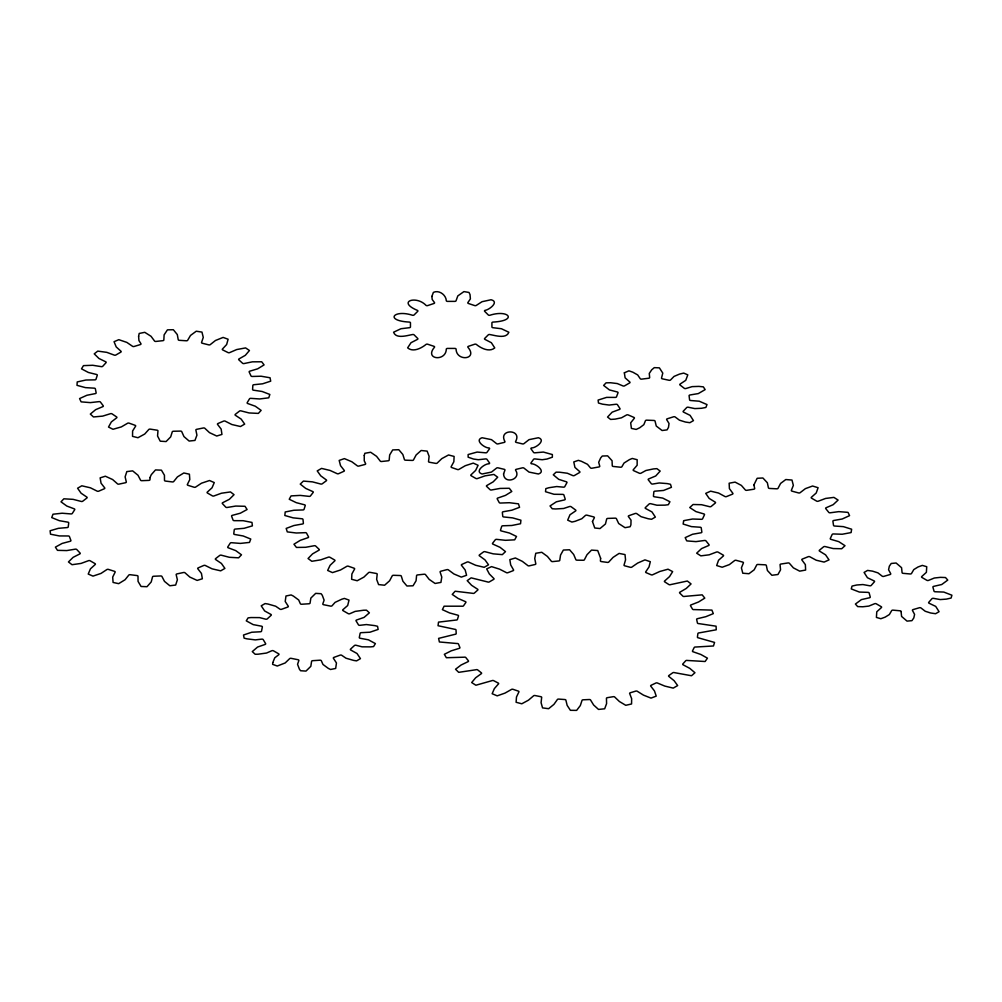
<?xml version="1.0" encoding="UTF-8"?>
<svg xmlns="http://www.w3.org/2000/svg" width="1002" height="1002" viewBox="0 0 1002 1002"><rect width="100%" height="100%" fill="white"/><g stroke="black" fill="none" stroke-linecap="round" stroke-linejoin="round"><path stroke-width="1.5" d="M149.987 477.603L149.987 479.62A1.328 0.764 0 0 1 148.684 480.396L141.971 480.672A1.328 0.764 0 0 1 140.48 480.008L138 475.249L132.64 470.865L126.828 471.591L125.112 476.864L126.277 481.799A1.328 0.764 0 0 1 125.4 482.751L119.088 484.104A1.328 0.764 0 0 1 117.347 483.715L112.637 479.545L105.36 476.213L100.137 477.866L101.052 483.202L104.584 487.736A1.328 0.764 0 0 1 104.208 488.801L98.822 491.13A1.328 0.764 0 0 1 96.956 491.043L90.405 487.799L81.801 485.795L77.592 488.224L81.074 493.197L86.673 496.979A1.328 0.764 0 0 1 86.836 498.057L82.803 501.163A1.328 0.764 0 0 1 80.962 501.376L73.096 499.347L63.865 498.808L61.009 501.827L66.771 506.023L73.998 508.753A1.328 0.764 0 0 1 74.674 509.755L72.319 513.4A1.328 0.764 0 0 1 70.666 513.901L62.124 513.224L53.006 514.214L51.728 517.583L59.318 520.677L67.572 522.105A1.328 0.764 0 0 1 68.712 522.956L68.236 526.839A1.328 0.764 0 0 1 66.896 527.591L58.367 528.33L50.1 530.772L50.526 534.204L59.318 535.932L67.936 535.97A1.328 0.764 0 0 1 69.451 536.609L70.879 540.404A1.328 0.764 0 0 1 69.952 541.343L62.137 543.435L55.398 547.13L57.477 550.348L66.758 550.574L75.037 549.209A1.328 0.764 0 0 1 76.803 549.572L80.035 552.979A1.328 0.764 0 0 1 79.609 554.031L73.133 557.325L68.449 561.947L72.019 564.702L81.037 563.425L88.314 560.757A1.328 0.764 0 0 1 90.193 560.819L94.952 563.562A1.328 0.764 0 0 1 95.052 564.652L90.443 568.848L88.226 574.058L92.986 576.112L101.014 573.42L106.7 569.675A1.328 0.764 0 0 1 108.529 569.437L114.428 571.303A1.328 0.764 0 0 1 115.055 572.317L112.687 577.102L113.088 582.45L118.674 583.652L125.05 579.757L128.682 575.248A1.328 0.764 0 0 1 130.323 574.722L136.898 575.549A1.328 0.764 0 0 1 138 576.426L138.051 581.398L141.057 586.471L146.993 586.709L151.214 581.937L152.504 577.014A1.328 0.764 0 0 1 153.807 576.238L160.52 575.962A1.328 0.764 0 0 1 162.011 576.626L164.491 581.385L169.852 585.769L175.663 585.043L177.379 579.77L176.214 574.847A1.328 0.764 0 0 1 177.091 573.883L183.404 572.53A1.328 0.764 0 0 1 185.145 572.919L189.854 577.089L197.131 580.421L202.354 578.768L201.44 573.432L197.908 568.898A1.328 0.764 0 0 1 198.283 567.833L203.669 565.504A1.328 0.764 0 0 1 205.535 565.604L212.086 568.835L220.69 570.839L224.899 568.41L221.417 563.45L215.818 559.667A1.328 0.764 0 0 1 215.655 558.59L219.689 555.471A1.328 0.764 0 0 1 221.53 555.258L229.395 557.3L238.626 557.826L241.482 554.807L235.72 550.612L228.494 547.894A1.328 0.764 0 0 1 227.817 546.879L230.172 543.234A1.328 0.764 0 0 1 231.825 542.733L240.367 543.41L249.485 542.42L250.763 539.051L243.173 535.97L234.919 534.529A1.328 0.764 0 0 1 233.779 533.678L234.255 529.795A1.328 0.764 0 0 1 235.595 529.043L244.125 528.304L252.391 525.862L251.965 522.43L243.185 520.702L234.556 520.664A1.328 0.764 0 0 1 233.04 520.038L231.612 516.23A1.328 0.764 0 0 1 232.539 515.291L240.355 513.199L247.093 509.517L245.014 506.286L235.733 506.06L227.454 507.425A1.328 0.764 0 0 1 225.688 507.062L222.457 503.655A1.328 0.764 0 0 1 222.882 502.603L229.358 499.309L234.042 494.687L230.473 491.932L221.455 493.222L214.177 495.877A1.328 0.764 0 0 1 212.299 495.815L207.539 493.072A1.328 0.764 0 0 1 207.439 491.982L212.048 487.786L214.265 482.576L209.506 480.522L201.477 483.214L195.791 486.959A1.328 0.764 0 0 1 193.975 487.197L188.063 485.344A1.328 0.764 0 0 1 187.437 484.317L189.804 479.532L189.403 474.184L183.817 472.982L177.442 476.877L173.809 481.386A1.328 0.764 0 0 1 172.169 481.912L165.593 481.085A1.328 0.764 0 0 1 164.491 480.221L164.441 475.236L161.435 470.163L155.498 469.925L151.277 474.697L149.987 477.603M753.892 484.943L754.669 488.362A1.328 0.764 0 0 1 753.617 489.264L746.928 490.291A1.328 0.764 0 0 1 745.237 489.828L741.367 485.406L735.08 482.112L729.143 483.214L729.406 488.625L732.763 493.184A1.328 0.764 0 0 1 732.312 494.224L726.638 496.529A1.328 0.764 0 0 1 724.772 496.416L718.522 493.034L710.656 491.168L705.721 493.385L709.178 498.42L715.04 502.027A1.328 0.764 0 0 1 715.228 503.104L711.257 506.386A1.328 0.764 0 0 1 709.441 506.649L701.563 504.707L693.071 504.507L689.752 507.563L695.977 511.609L703.617 513.851A1.328 0.764 0 0 1 704.444 514.828L702.64 518.685A1.328 0.764 0 0 1 701.099 519.299L692.545 519.023L684.441 520.514L683.64 520.739L683.139 524.046L691.393 526.614L699.897 527.215A1.328 0.764 0 0 1 701.237 527.966L701.838 531.949A1.328 0.764 0 0 1 700.749 532.826L692.545 534.266L685.193 537.623L686.683 540.829L687.547 540.967L695.964 541.619L704.306 540.504A1.328 0.764 0 0 1 706.022 540.942L708.94 544.574A1.328 0.764 0 0 1 708.439 545.614L701.575 548.582L696.666 553.192L700.849 555.86L709.153 554.82L716.33 552.115A1.328 0.764 0 0 1 718.196 552.202L723.093 555.02A1.328 0.764 0 0 1 723.231 556.097L718.547 560.243L716.668 565.554L722.179 567.232L729.368 564.614L734.504 560.657A1.328 0.764 0 0 1 736.307 560.368L742.582 562.059A1.328 0.764 0 0 1 743.346 563.049L741.405 567.858L742.783 573.219L748.957 573.72L754.155 569.837L756.648 565.103A1.328 0.764 0 0 1 758.163 564.464L765.065 564.815A1.328 0.764 0 0 1 766.367 565.591L767.407 570.501L771.866 575.273L777.965 574.509L780.545 569.837L780.082 564.903A1.328 0.764 0 0 1 781.134 564.001L787.822 562.974A1.328 0.764 0 0 1 789.513 563.437L793.384 567.858L799.684 571.153L805.621 570.05L805.357 564.627L801.988 560.08A1.328 0.764 0 0 1 802.452 559.028L808.126 556.736A1.328 0.764 0 0 1 809.979 556.849L816.242 560.231L824.107 562.084L829.03 559.88L825.573 554.845L819.724 551.225A1.328 0.764 0 0 1 819.523 550.148L823.506 546.879A1.328 0.764 0 0 1 825.322 546.616L833.201 548.557L841.693 548.745L845.012 545.702L838.774 541.644L831.134 539.414A1.328 0.764 0 0 1 830.32 538.437L832.111 534.58A1.328 0.764 0 0 1 833.664 533.966L842.219 534.241L850.31 532.738L851.124 532.525L851.625 529.219L843.371 526.639L834.866 526.05A1.328 0.764 0 0 1 833.514 525.298L832.912 521.316A1.328 0.764 0 0 1 834.015 520.439L842.206 518.998L849.558 515.642L848.08 512.435L847.216 512.298L838.787 511.634L830.445 512.761A1.328 0.764 0 0 1 828.742 512.323L825.811 508.69A1.328 0.764 0 0 1 826.324 507.651L833.176 504.682L838.098 500.073L833.902 497.393L825.598 498.445L818.421 501.138A1.328 0.764 0 0 1 816.555 501.063L811.658 498.232A1.328 0.764 0 0 1 811.52 497.155L816.204 493.009L818.095 487.711L812.572 486.02L805.395 488.638L800.247 492.596A1.328 0.764 0 0 1 798.444 492.896L792.169 491.205A1.328 0.764 0 0 1 791.405 490.216L793.346 485.406L791.981 480.046L785.793 479.545L780.596 483.427L778.103 488.162A1.328 0.764 0 0 1 776.588 488.801L769.686 488.45A1.328 0.764 0 0 1 768.384 487.673L767.357 482.764L762.898 477.992L757.161 478.28L753.892 484.943M600.624 558.277L600.411 560.707A1.328 0.764 0 0 0 601.463 561.596L607.312 562.385A1.328 0.764 0 0 0 608.928 561.846L613.074 557.388L619.098 553.417L625.01 554.582L625.549 559.855L624.108 564.84A1.328 0.764 0 0 0 624.822 565.842L630.271 567.282A1.328 0.764 0 0 0 632.049 566.944L637.66 563.074L644.95 559.88L650.323 561.709L649.02 566.932L645.864 571.641A1.328 0.764 0 0 0 646.215 572.706L651.062 574.76A1.328 0.764 0 0 0 652.916 574.634L659.767 571.491L668.021 569.199L672.643 571.616L669.549 576.588L664.814 580.834A1.328 0.764 0 0 0 664.789 581.924L668.81 584.492A1.328 0.764 0 0 0 670.676 584.592L687.359 581.022L691.054 583.928L686.295 588.424L680.17 592.044A1.328 0.764 0 0 0 679.769 593.109L682.813 596.09A1.328 0.764 0 0 0 684.604 596.403L702.189 594.85L704.794 598.119L698.557 601.977L691.305 604.807A1.328 0.764 0 0 0 690.541 605.797L692.482 609.078A1.328 0.764 0 0 0 694.135 609.592L711.896 610.105L713.311 613.625L705.846 616.681L697.755 618.61A1.328 0.764 0 0 0 696.666 619.486L697.417 622.918A1.328 0.764 0 0 0 698.857 623.62L716.079 626.187L716.242 629.795L699.271 632.863A1.328 0.764 0 0 0 697.893 633.602L697.43 637.059A1.328 0.764 0 0 0 698.607 637.911L714.564 642.432L713.474 645.977L695.776 647.016A1.328 0.764 0 0 0 694.173 647.58L692.52 650.912A1.328 0.764 0 0 0 693.371 651.876L700.861 654.481L707.437 658.164L705.12 661.508L687.422 660.468A1.328 0.764 0 0 0 685.656 660.832L682.876 663.9A1.328 0.764 0 0 0 683.364 664.94L689.802 668.372L694.95 672.73L691.518 675.749L674.546 672.668A1.328 0.764 0 0 0 672.693 672.818L668.898 675.511A1.328 0.764 0 0 0 669.023 676.588L674.121 680.696L677.653 685.568L673.231 688.111L664.802 686.082L657.688 683.126A1.328 0.764 0 0 0 655.809 683.063L651.162 685.255A1.328 0.764 0 0 0 650.899 686.32L654.469 690.942L656.222 696.127L651.012 698.106L643.459 695.125L637.51 691.418A1.328 0.764 0 0 0 635.706 691.129L630.383 692.733A1.328 0.764 0 0 0 629.757 693.76L631.648 698.695L631.561 703.968L625.762 705.308L619.399 701.513L614.877 697.192A1.328 0.764 0 0 0 613.199 696.703L607.425 697.655A1.328 0.764 0 0 0 606.46 698.582L606.586 703.629L604.669 708.79L598.52 709.429L593.61 704.982L590.679 700.21A1.328 0.764 0 0 0 589.214 699.534L583.227 699.797A1.328 0.764 0 0 0 581.962 700.598L580.321 705.558L576.638 710.393L570.388 710.305L567.145 705.37L565.93 700.36A1.328 0.764 0 0 0 564.74 699.534L558.778 699.095A1.328 0.764 0 0 0 557.25 699.722L553.918 704.393L548.62 708.702L542.545 707.888L541.08 702.678L541.644 697.63A1.328 0.764 0 0 0 540.754 696.678L535.068 695.551A1.328 0.764 0 0 0 533.365 696.002L528.455 700.185L521.779 703.792L516.105 702.277L516.481 697.004L518.798 692.131A1.328 0.764 0 0 0 518.259 691.092L513.087 689.338A1.328 0.764 0 0 0 511.258 689.564L504.995 693.108L497.192 695.851L492.157 693.722L494.362 688.599L498.332 684.09A1.328 0.764 0 0 0 498.169 683.013L493.71 680.684A1.328 0.764 0 0 0 491.844 680.709L475.875 685.23L471.679 682.55L475.637 677.79L481.098 673.832A1.328 0.764 0 0 0 481.311 672.768L477.754 669.962A1.328 0.764 0 0 0 475.912 669.762L458.691 672.342L455.534 669.236L461.058 665.027L467.784 661.796A1.328 0.764 0 0 0 468.372 660.769L465.867 657.613A1.328 0.764 0 0 0 464.126 657.199L446.366 657.725L444.349 654.306L451.226 650.837L458.941 648.444A1.328 0.764 0 0 0 459.88 647.505L458.515 644.123A1.328 0.764 0 0 0 456.962 643.522L439.39 641.969L438.6 638.387L454.946 634.341A1.328 0.764 0 0 0 456.186 633.527L456.035 630.058A1.328 0.764 0 0 0 454.72 629.294L438.037 625.724L438.513 622.129L455.935 620.063A1.328 0.764 0 0 0 457.438 619.411L458.49 616.005A1.328 0.764 0 0 0 457.476 615.09L449.56 612.923L442.383 609.654L444.099 606.197L461.897 606.197A1.328 0.764 0 0 0 463.588 605.734L465.817 602.515A1.328 0.764 0 0 0 465.141 601.501L458.139 598.457L452.24 594.424L455.133 591.23L472.556 593.297A1.328 0.764 0 0 0 474.384 593.046L477.678 590.14A1.328 0.764 0 0 0 477.378 589.076L471.579 585.293L467.208 580.646L471.153 577.853L487.498 581.912A1.328 0.764 0 0 0 489.377 581.874L493.623 579.419A1.328 0.764 0 0 0 493.685 578.329L489.339 573.946L486.671 568.898L491.519 566.618L499.547 569.136L506.11 572.48A1.328 0.764 0 0 0 507.964 572.668L512.974 570.752A1.328 0.764 0 0 0 513.425 569.712L510.682 564.903L509.843 559.642L515.379 557.976L522.368 561.383L527.628 565.416A1.328 0.764 0 0 0 529.382 565.817L534.955 564.527A1.328 0.764 0 0 0 535.757 563.55L534.742 558.527L535.757 553.279L541.756 552.29L547.418 556.436L551.163 561.007A1.328 0.764 0 0 0 552.741 561.583L558.653 560.97A1.328 0.764 0 0 0 559.78 560.105L560.544 555.07L563.362 550.048L569.587 549.772L573.683 554.494L575.762 559.404A1.328 0.764 0 0 0 577.102 560.168L583.101 560.256A1.328 0.764 0 0 0 584.504 559.542L587.009 554.695L591.518 550.098L597.718 550.549L600.624 558.277M138.602 336.309L138.952 340.592L140.881 343.598A1.328 0.764 0 0 1 140.217 344.613L134.218 346.442A1.328 0.764 0 0 1 132.389 346.191L126.828 342.396L118.812 339.678L114.053 341.695L116.207 346.93L120.841 351.113A1.328 0.764 0 0 1 120.728 352.19L115.919 354.971A1.328 0.764 0 0 1 114.053 355.034L106.801 352.353L97.745 351.113L94.238 353.856L98.96 358.491L105.523 361.697A1.328 0.764 0 0 1 105.974 362.749L102.793 366.218A1.328 0.764 0 0 1 101.039 366.594L92.748 365.279L83.467 365.63L81.513 368.849L88.389 372.468L96.305 374.422A1.328 0.764 0 0 1 97.257 375.349L96.004 379.207A1.328 0.764 0 0 1 94.514 379.871L85.921 380.021L77.217 381.937L77.004 385.344L85.421 387.624L93.975 388.15A1.328 0.764 0 0 1 95.378 388.876L96.129 392.771A1.328 0.764 0 0 1 95.052 393.661L86.911 395.264L79.584 398.571L81.112 401.865L90.33 402.616L98.772 401.664A1.328 0.764 0 0 1 100.476 402.115L103.181 405.71A1.328 0.764 0 0 1 102.605 406.737L95.653 409.655L90.33 414.077L93.474 416.957L102.667 416.118L110.245 413.763A1.328 0.764 0 0 1 112.099 413.901L116.533 416.882A1.328 0.764 0 0 1 116.508 417.959L111.347 421.93L108.517 427.052L113.001 429.282L121.355 426.902L127.392 423.37A1.328 0.764 0 0 1 129.233 423.195L134.994 425.274A1.328 0.764 0 0 1 135.52 426.313L132.615 430.985L132.527 436.358L137.95 437.724L144.714 434.041L148.672 429.633A1.328 0.764 0 0 1 150.35 429.144L156.913 430.159A1.328 0.764 0 0 1 157.94 431.06L157.564 436.02L160.22 441.181L166.094 441.556L170.678 436.885L172.219 431.987A1.328 0.764 0 0 1 173.571 431.248L180.36 431.098A1.328 0.764 0 0 1 181.8 431.787L183.967 436.596L189.14 441.055L194.952 440.429L196.931 435.169L195.904 430.246A1.328 0.764 0 0 1 196.818 429.294L203.231 428.004A1.328 0.764 0 0 1 204.972 428.418L209.493 432.639L216.72 436.033L221.943 434.43L221.154 429.081L217.659 424.535A1.328 0.764 0 0 1 218.048 423.483L223.521 421.153A1.328 0.764 0 0 1 225.387 421.253L231.863 424.522L240.493 426.526L244.676 424.109L241.194 419.124L235.533 415.392A1.328 0.764 0 0 1 235.37 414.314L239.403 411.158A1.328 0.764 0 0 1 241.231 410.933L249.097 412.949L258.366 413.4L261.134 410.382L255.26 406.211L247.945 403.606A1.328 0.764 0 0 1 247.231 402.604L249.473 398.896A1.328 0.764 0 0 1 251.114 398.37L259.656 398.959L268.749 397.819L269.851 394.462L262.111 391.481L253.782 390.229A1.328 0.764 0 0 1 252.592 389.39L252.842 385.469A1.328 0.764 0 0 1 254.145 384.693L262.612 383.804L270.703 381.161L270.052 377.767L261.134 376.226L252.529 376.451A1.328 0.764 0 0 1 250.963 375.863L249.21 372.068A1.328 0.764 0 0 1 250.049 371.103L257.689 368.811L264.077 364.903L261.71 361.785L252.404 361.835L244.3 363.501A1.328 0.764 0 0 1 242.509 363.2L238.889 359.881A1.328 0.764 0 0 1 239.202 358.816L245.327 355.322L249.448 350.5L245.59 347.919L236.722 349.548L229.834 352.529A1.328 0.764 0 0 1 227.968 352.541L222.82 349.986A1.328 0.764 0 0 1 222.557 348.921L226.64 344.538L228.105 339.24L223.108 337.423L215.468 340.492L210.407 344.5A1.328 0.764 0 0 1 208.616 344.838L202.391 343.273A1.328 0.764 0 0 1 201.615 342.296L203.268 337.411L201.966 332.1L196.254 331.211L190.518 335.445L187.737 340.141A1.328 0.764 0 0 1 186.209 340.768L179.458 340.329A1.328 0.764 0 0 1 178.206 339.528L177.304 334.58L173.346 329.721L167.434 329.846L164.115 334.868L163.852 339.828A1.328 0.764 0 0 1 162.712 340.693L156.036 341.419A1.328 0.764 0 0 1 154.433 340.868L151.039 336.296L144.776 332.326L139.203 333.453L138.602 336.309M592.47 521.516L594.75 527.991L600.01 528.555L605.446 523.996L606.661 519.136A1.328 0.764 0 0 1 608.051 518.397L614.927 518.159A1.328 0.764 0 0 1 616.455 518.785L618.685 523.532L625.023 527.678L630.133 526.751L630.909 524.81L631.035 520.163L628.442 516.631A1.328 0.764 0 0 1 629.081 515.617L634.98 513.563A1.328 0.764 0 0 1 636.846 513.7L641.055 516.669L648.231 518.76L651.576 519.274L655.358 517.082L651.964 511.922L645.726 508.578A1.328 0.764 0 0 1 645.463 507.5L649.033 504.094A1.328 0.764 0 0 1 650.799 503.73L656.924 505.221L664.952 505.146L668.334 504.707L669.925 501.752L662.748 498.094L654.531 496.804A1.328 0.764 0 0 1 653.442 495.927L653.855 491.957A1.328 0.764 0 0 1 655.12 491.155L663.549 490.454L671.44 487.31L670.476 484.279L667.207 483.59L659.253 482.964L652.866 484.016A1.328 0.764 0 0 1 651.187 483.528L648.357 479.908A1.328 0.764 0 0 1 648.833 478.856L655.734 475.975L660.18 471.078L656.886 468.648L653.454 468.923L645.902 470.502L641.092 473.144A1.328 0.764 0 0 1 639.213 473.169L633.79 470.715A1.328 0.764 0 0 1 633.364 469.65L637.147 465.254L637.159 459.718L632.275 458.453L629.456 459.617L624.033 463.037L621.916 466.682A1.328 0.764 0 0 1 620.276 467.195L613.487 466.481A1.328 0.764 0 0 1 612.26 465.654L612.072 460.745L607.625 455.847L602.29 456.035L600.724 457.826L598.682 462.31L599.735 466.093A1.328 0.764 0 0 1 598.695 466.995L592.107 468.185A1.328 0.764 0 0 1 590.366 467.784L587.498 464.314L581.398 461.296L578.354 460.344L573.783 461.935L574.935 467.42L579.619 471.529A1.328 0.764 0 0 1 579.419 472.606L574.547 475.424A1.328 0.764 0 0 1 572.681 475.537L567.357 473.245L559.529 472.205L556.06 472.167L553.292 474.81L558.74 479.357L566.18 481.737A1.328 0.764 0 0 1 566.869 482.751L564.815 486.546A1.328 0.764 0 0 1 563.262 487.147L556.699 486.546L548.933 487.723L545.84 488.625L545.514 491.706L553.993 494.274L562.51 494.387A1.328 0.764 0 0 1 563.926 495.088L565.166 499.009A1.328 0.764 0 0 1 564.276 499.96L556.386 501.802L550.035 505.947L552.227 508.753L555.672 508.966L563.663 508.477L569.424 506.574A1.328 0.764 0 0 1 571.253 506.812L575.511 509.943A1.328 0.764 0 0 1 575.474 511.033L569.975 514.778L567.683 520.151L571.891 522.055L575.11 521.316L581.799 518.735L585.368 515.504A1.328 0.764 0 0 1 587.172 515.228L593.46 516.857A1.328 0.764 0 0 1 594.311 517.821L592.47 521.516M901.074 611.546L901.587 616.43L907.035 621.115L911.933 620.664L913.811 617.933L914.588 614.389L912.484 610.494A1.328 0.764 0 0 1 913.31 609.529L919.16 607.813A1.328 0.764 0 0 1 921.001 607.989L925.222 611.258L930.633 612.986L935.58 613.712L939.074 611.696L935.718 606.398L929.167 603.279A1.328 0.764 0 0 1 928.854 602.215L931.835 598.833A1.328 0.764 0 0 1 933.513 598.357L940.252 599.572L946.389 599.121L951.123 598.044L951.9 595.213L943.796 592.069L935.317 591.769A1.328 0.764 0 0 1 933.977 591.017L932.95 587.272A1.328 0.764 0 0 1 933.826 586.32L941.73 584.529L947.754 580.083L945.5 577.54L940.415 577.352L934.34 578.016L928.578 580.371A1.328 0.764 0 0 1 926.725 580.221L922.078 577.54A1.328 0.764 0 0 1 921.815 576.476L926.387 572.342L926.737 566.706L922.328 565.404L918.02 566.982L913.786 569.587L911.532 573.445A1.328 0.764 0 0 1 909.866 573.946L903.391 573.357A1.328 0.764 0 0 1 902.076 572.58L901.562 567.683L896.114 563.011L891.216 563.462L889.338 566.193L888.574 569.737L890.678 573.62A1.328 0.764 0 0 1 889.851 574.597L884.002 576.313A1.328 0.764 0 0 1 882.148 576.137L877.927 572.868L872.517 571.14L867.582 570.414L864.075 572.43L867.431 577.728L873.982 580.847A1.328 0.764 0 0 1 874.308 581.912L871.327 585.293A1.328 0.764 0 0 1 869.648 585.769L862.897 584.554L856.773 584.993L852.026 586.082L851.262 588.913L859.365 592.057L867.832 592.357A1.328 0.764 0 0 1 869.185 593.109L870.212 596.854A1.328 0.764 0 0 1 869.335 597.806L861.432 599.597L855.407 604.043L857.662 606.586L862.747 606.774L868.809 606.097L874.571 603.743A1.328 0.764 0 0 1 876.437 603.905L881.071 606.586A1.328 0.764 0 0 1 881.334 607.65L876.775 611.784L876.412 617.42L880.833 618.722L885.142 617.144L889.363 614.539L891.63 610.681A1.328 0.764 0 0 1 893.283 610.168L899.771 610.769A1.328 0.764 0 0 1 901.074 611.546M624.346 372.794L625.11 377.829L629.732 381.937A1.328 0.764 0 0 1 629.481 383.014L624.734 385.757A1.328 0.764 0 0 1 622.881 385.895L617.27 383.553L610.619 382.751L606.072 382.839L603.63 385.432L609.416 389.916L617.169 391.932A1.328 0.764 0 0 1 617.971 392.909L616.543 396.704A1.328 0.764 0 0 1 615.103 397.406L606.611 397.381L598.106 400.074L598.47 403.017L602.54 404.182L609.166 405.058L615.954 404.269A1.328 0.764 0 0 1 617.545 404.846L619.9 408.478A1.328 0.764 0 0 1 619.336 409.505L612.172 412.148L607.55 417.057L610.606 419.425L615.128 419.137L621.516 417.796L626.488 415.016A1.328 0.764 0 0 1 628.354 415.003L633.74 417.333A1.328 0.764 0 0 1 634.241 418.373L630.684 422.831L631.398 428.405L636.182 429.432L639.702 427.779L643.835 424.673L645.413 420.777A1.328 0.764 0 0 1 646.966 420.176L653.68 420.452A1.328 0.764 0 0 1 655.07 421.178L656.26 426.038L662.072 430.509L667.069 429.883L668.484 427.391L669.035 423.483L666.718 419.713A1.328 0.764 0 0 1 667.47 418.723L673.369 416.857A1.328 0.764 0 0 1 675.223 417.032L679.456 420.189L685.456 422.042L689.852 422.694L693.459 420.615L690.09 415.367L683.652 412.16A1.328 0.764 0 0 1 683.364 411.096L686.583 407.689A1.328 0.764 0 0 1 688.299 407.25L694.824 408.591L701.588 408.277L705.909 407.451L706.999 404.57L699.246 401.213L690.829 400.524A1.328 0.764 0 0 1 689.576 399.723L689.1 395.853A1.328 0.764 0 0 1 690.14 394.951L698.306 393.586L705.145 389.615L703.354 386.86L698.882 386.396L692.094 386.634L685.969 388.5A1.328 0.764 0 0 1 684.166 388.212L680.145 385.106A1.328 0.764 0 0 1 680.17 384.029L685.756 380.322L687.798 374.861L683.715 373.095L679.519 374.097L674.033 376.426L670.626 379.896A1.328 0.764 0 0 1 668.835 380.221L662.535 378.869A1.328 0.764 0 0 1 661.545 377.942L662.785 373.095L659.379 367.847L654.293 367.646L651.713 369.801L649.271 373.458L649.659 377.453A1.328 0.764 0 0 1 648.444 378.28L641.881 379.107A1.328 0.764 0 0 1 640.19 378.643L637.673 374.923L632.813 372.18L628.918 370.828L624.346 372.794M503.568 473.908C504.019 484.981 521.929 479.257 515.554 470.151A1.328 0.764 0 0 1 516.569 469.249L522.167 467.909A1.328 0.764 0 0 1 523.996 468.134L529.018 472.08L538.412 473.996C546.466 471.529 535.544 463.463 531.498 463.801A1.328 0.764 0 0 1 531.11 462.749L533.427 459.517A1.328 0.764 0 0 1 534.993 458.929L542.195 459.73L546.992 459.041L552.365 457.188L552.365 454.545L543.372 452.065L534.993 452.804A1.328 0.764 0 0 1 533.427 452.215L531.11 448.984A1.328 0.764 0 0 1 531.498 447.932C535.544 448.282 546.466 440.204 538.412 437.736L529.018 439.653L523.996 443.598A1.328 0.764 0 0 1 522.167 443.823L516.569 442.483A1.328 0.764 0 0 1 515.554 441.581C522.806 428.718 497.693 428.718 504.945 441.581A1.328 0.764 0 0 1 503.918 442.483L498.332 443.823A1.328 0.764 0 0 1 496.504 443.598L491.481 439.653L482.075 437.736C474.034 440.204 484.943 448.282 489.001 447.932A1.328 0.764 0 0 1 489.389 448.984L487.072 452.215A1.328 0.764 0 0 1 485.507 452.804L477.127 452.065L468.134 454.545L468.134 457.188L473.495 459.041L478.305 459.73L485.507 458.929A1.328 0.764 0 0 1 487.072 459.517L489.389 462.749A1.328 0.764 0 0 1 489.001 463.801C484.943 463.463 474.034 471.529 482.075 473.996L491.481 472.08L496.504 468.134A1.328 0.764 0 0 1 498.332 467.909L503.918 469.249A1.328 0.764 0 0 1 504.945 470.151L503.568 473.908M431.875 296.442L432.213 299.498L434.467 302.541A1.328 0.764 0 0 1 433.778 303.543L427.867 305.522A1.328 0.764 0 0 1 426.013 305.36C416.218 295.001 396.516 301.602 417.346 310.357A1.328 0.764 0 0 1 417.621 311.434L414.202 314.841A1.328 0.764 0 0 1 412.461 315.242C393.548 309.167 384.367 320.753 409.292 322.08A1.328 0.764 0 0 1 410.457 322.932L410.457 326.865A1.328 0.764 0 0 1 409.292 327.717L400.963 328.731L393.586 332.213C395.99 339.152 407 335.507 412.461 334.555A1.328 0.764 0 0 1 414.202 334.956L417.621 338.363A1.328 0.764 0 0 1 417.346 339.44L411.008 342.709L407.639 347.857C413.024 352.541 421.303 348.295 426.013 344.438A1.328 0.764 0 0 1 427.867 344.287L433.778 346.254A1.328 0.764 0 0 1 434.467 347.256C423.884 359.618 446.065 361.897 446.303 349.084A1.328 0.764 0 0 1 447.769 348.42L454.595 348.42A1.328 0.764 0 0 1 456.073 349.084C456.311 361.897 478.493 359.618 467.909 347.256A1.328 0.764 0 0 1 468.598 346.254L474.51 344.287A1.328 0.764 0 0 1 476.363 344.438C481.085 348.308 489.302 352.479 494.75 347.919L491.368 342.709L485.031 339.44A1.328 0.764 0 0 1 484.755 338.363L488.174 334.956A1.328 0.764 0 0 1 489.915 334.555C495.414 335.52 506.286 339.114 508.853 332.251L501.413 328.731L493.084 327.717A1.328 0.764 0 0 1 491.919 326.865L491.919 322.932A1.328 0.764 0 0 1 493.084 322.08C518.009 320.753 508.828 309.167 489.915 315.242A1.328 0.764 0 0 1 488.174 314.841L484.755 311.434A1.328 0.764 0 0 1 485.031 310.357C489.026 309.969 499.748 301.79 491.055 299.748L482.037 301.702L476.363 305.36A1.328 0.764 0 0 1 474.51 305.522L468.598 303.543A1.328 0.764 0 0 1 467.909 302.541L470.389 298.897L470.038 294.613L469.011 292.446L463.926 291.607L457.814 295.903L456.073 300.713A1.328 0.764 0 0 1 454.595 301.377L447.769 301.377A1.328 0.764 0 0 1 446.303 300.713C446.053 294.851 438.976 289.691 433.39 292.384L431.875 296.442M272.757 662.66L272.644 664.351L277.266 666.029L285.169 662.961L289.553 658.74A1.328 0.764 0 0 1 291.306 658.364L297.857 659.692A1.328 0.764 0 0 1 298.834 660.619L297.556 664.301L299.398 669.173L300.575 670.739L305.986 671.089L310.82 666.343L311.584 661.445A1.328 0.764 0 0 1 312.887 660.669L319.788 660.218A1.328 0.764 0 0 1 321.354 660.806L322.97 664.451L328.305 668.384L330.535 669.486L335.67 668.447L336.459 662.973L333.466 658.364A1.328 0.764 0 0 1 334.067 657.337L339.941 655.208A1.328 0.764 0 0 1 341.795 655.333L345.991 658.214L353.744 660.431L356.587 660.869L360.444 658.64L357.025 653.504L350.875 650.098A1.328 0.764 0 0 1 350.637 649.033L354.332 645.639A1.328 0.764 0 0 1 356.111 645.288L362.048 646.829L370.69 646.879L373.583 646.566L375.387 643.597L368.448 639.827L360.344 638.299A1.328 0.764 0 0 1 359.317 637.397L360.106 633.414A1.328 0.764 0 0 1 361.446 632.663L369.938 632.212L378.142 629.431L377.541 626.3L374.848 625.624L366.394 624.559L360.006 625.298A1.328 0.764 0 0 1 358.403 624.734L356.111 620.952A1.328 0.764 0 0 1 356.762 619.937L364.077 617.407L369.375 612.836L366.482 610.18L363.538 610.243L355.134 611.395L349.936 613.662A1.328 0.764 0 0 1 348.07 613.562L343.16 610.719A1.328 0.764 0 0 1 342.972 609.642L347.669 605.534L349.022 600.098L344.4 598.419L341.807 599.209L335.094 602.365L332.113 605.709A1.328 0.764 0 0 1 330.359 606.072L323.809 604.757A1.328 0.764 0 0 1 322.832 603.83L324.109 600.148L322.268 595.263L321.091 593.71L315.68 593.359L310.845 598.094L310.081 603.004A1.328 0.764 0 0 1 308.779 603.78L301.878 604.231A1.328 0.764 0 0 1 300.312 603.642L298.696 599.998L293.361 596.065L291.131 594.95L285.983 595.99L285.207 601.476L288.188 606.085A1.328 0.764 0 0 1 287.599 607.112L281.725 609.241A1.328 0.764 0 0 1 279.871 609.103L275.675 606.223L267.922 604.018L265.079 603.58L261.221 605.809L264.641 610.944L270.79 614.339A1.328 0.764 0 0 1 271.028 615.416L267.334 618.81A1.328 0.764 0 0 1 265.555 619.148L259.618 617.608L250.963 617.558L248.083 617.883L246.279 620.852L253.218 624.622L261.322 626.15A1.328 0.764 0 0 1 262.336 627.052L261.56 631.035A1.328 0.764 0 0 1 260.219 631.786L251.727 632.237L243.511 635.017L244.125 638.149L246.818 638.825L255.272 639.89L261.66 639.151A1.328 0.764 0 0 1 263.263 639.714L265.555 643.497A1.328 0.764 0 0 1 264.904 644.511L257.589 647.042L252.279 651.601L255.184 654.268L258.115 654.206L266.532 653.041L271.73 650.786A1.328 0.764 0 0 1 273.596 650.887L278.506 653.717A1.328 0.764 0 0 1 278.681 654.794L274.761 657.8L272.757 662.66M364.265 455.497L364.24 460.82L365.567 463.525A1.328 0.764 0 0 1 364.828 464.515L358.941 466.043A1.328 0.764 0 0 1 357.163 465.705L351.84 461.759L344.4 458.615L339.177 460.432L340.542 465.692L344.124 470.264A1.328 0.764 0 0 1 343.824 471.328L338.751 473.62A1.328 0.764 0 0 1 336.872 473.545L330.059 470.439L321.542 468.41L317.221 470.902L320.74 475.825L326.101 479.758A1.328 0.764 0 0 1 326.251 480.835L322.268 483.766A1.328 0.764 0 0 1 320.427 483.941L312.524 481.874L303.406 481.085L300.249 484.104L305.698 488.4L312.536 491.468A1.328 0.764 0 0 1 313.125 492.496L310.482 495.89A1.328 0.764 0 0 1 308.766 496.328L300.237 495.401L291.056 495.902L289.24 499.259L296.304 502.678L304.232 504.72A1.328 0.764 0 0 1 305.222 505.634L304.057 509.292A1.328 0.764 0 0 1 302.566 509.955L293.912 510.243L285.207 511.984L284.831 515.504L293.11 517.846L301.652 518.735A1.328 0.764 0 0 1 302.992 519.487L303.381 523.194A1.328 0.764 0 0 1 302.203 524.046L293.912 525.524L286.184 528.417L287.286 531.887L296.291 533.001L304.946 532.688A1.328 0.764 0 0 1 306.574 533.239L308.491 536.784A1.328 0.764 0 0 1 307.689 537.773L300.249 540.354L293.949 544.224L296.454 547.443L305.673 547.292L313.939 545.789A1.328 0.764 0 0 1 315.743 546.103L319.074 549.284A1.328 0.764 0 0 1 318.711 550.336L312.561 553.881L308.052 558.515L311.81 561.283L320.69 559.867L328.105 557.262A1.328 0.764 0 0 1 329.971 557.312L334.53 559.943A1.328 0.764 0 0 1 334.618 561.032L330.109 565.303L327.654 570.439L332.464 572.605L340.492 570L346.617 566.456A1.328 0.764 0 0 1 348.445 566.243L353.969 568.172A1.328 0.764 0 0 1 354.495 569.199L351.89 573.983L351.627 579.294L357.2 580.747L363.914 577.102L368.385 572.818A1.328 0.764 0 0 1 370.089 572.355L376.238 573.457A1.328 0.764 0 0 1 377.178 574.397L376.639 579.394L378.593 584.592L384.593 585.231L389.615 580.772L392.17 575.975A1.328 0.764 0 0 1 393.623 575.298L400.061 575.524A1.328 0.764 0 0 1 401.364 576.3L402.904 581.235L406.95 586.007L413.049 585.794L416.068 580.772L416.569 575.774A1.328 0.764 0 0 1 417.709 574.91L424.046 574.234A1.328 0.764 0 0 1 425.637 574.81L429.169 579.381L435.081 583.465L440.918 582.413L441.769 577.114L440.179 572.192A1.328 0.764 0 0 1 440.918 571.203L446.792 569.675A1.328 0.764 0 0 1 448.583 570.013L453.906 573.958L461.346 577.102L466.569 575.286L465.191 570.025L461.621 565.466A1.328 0.764 0 0 1 461.922 564.389L466.995 562.097A1.328 0.764 0 0 1 468.861 562.185L475.687 565.278L484.204 567.307L488.513 564.815L485.006 559.893L479.645 555.96A1.328 0.764 0 0 1 479.495 554.883L483.478 551.952A1.328 0.764 0 0 1 485.319 551.776L493.222 553.843L502.328 554.632L505.496 551.614L500.048 547.33L493.197 544.249A1.328 0.764 0 0 1 492.621 543.222L495.264 539.827A1.328 0.764 0 0 1 496.979 539.402L505.509 540.316L514.69 539.827L516.506 536.458L509.442 533.039L501.514 530.997A1.328 0.764 0 0 1 500.524 530.083L501.689 526.426A1.328 0.764 0 0 1 503.179 525.774L511.834 525.486L520.539 523.733L520.915 520.213L512.636 517.884L504.094 516.994A1.328 0.764 0 0 1 502.753 516.23L502.365 512.523A1.328 0.764 0 0 1 503.543 511.684L511.834 510.206L519.562 507.313L518.46 503.843L509.454 502.716L500.787 503.029A1.328 0.764 0 0 1 499.171 502.478L497.255 498.933A1.328 0.764 0 0 1 498.057 497.956L505.484 495.376L511.797 491.494L509.292 488.275L500.073 488.425L491.794 489.928A1.328 0.764 0 0 1 490.003 489.627L486.671 486.446A1.328 0.764 0 0 1 487.035 485.381L493.184 481.849L497.693 477.215L493.936 474.434L485.056 475.85L477.641 478.455A1.328 0.764 0 0 1 475.762 478.405L471.216 475.775A1.328 0.764 0 0 1 471.128 474.697L475.637 470.414L478.092 465.291L473.282 463.112L465.254 465.717L459.129 469.274A1.328 0.764 0 0 1 457.3 469.475L451.777 467.558A1.328 0.764 0 0 1 451.251 466.519L453.856 461.734L454.106 456.424L448.545 454.971L441.819 458.615L437.36 462.911A1.328 0.764 0 0 1 435.657 463.362L429.507 462.26A1.328 0.764 0 0 1 428.555 461.321L429.106 456.323L427.153 451.125L421.153 450.499L416.131 454.958L413.575 459.743A1.328 0.764 0 0 1 412.123 460.419L405.685 460.194A1.328 0.764 0 0 1 404.382 459.417L402.842 454.495L398.796 449.71L392.696 449.923L389.678 454.946L389.177 459.956A1.328 0.764 0 0 1 388.037 460.807L381.699 461.484A1.328 0.764 0 0 1 380.109 460.907L376.577 456.336L370.665 452.253L364.828 453.305L364.265 455.497"/></g></svg>
